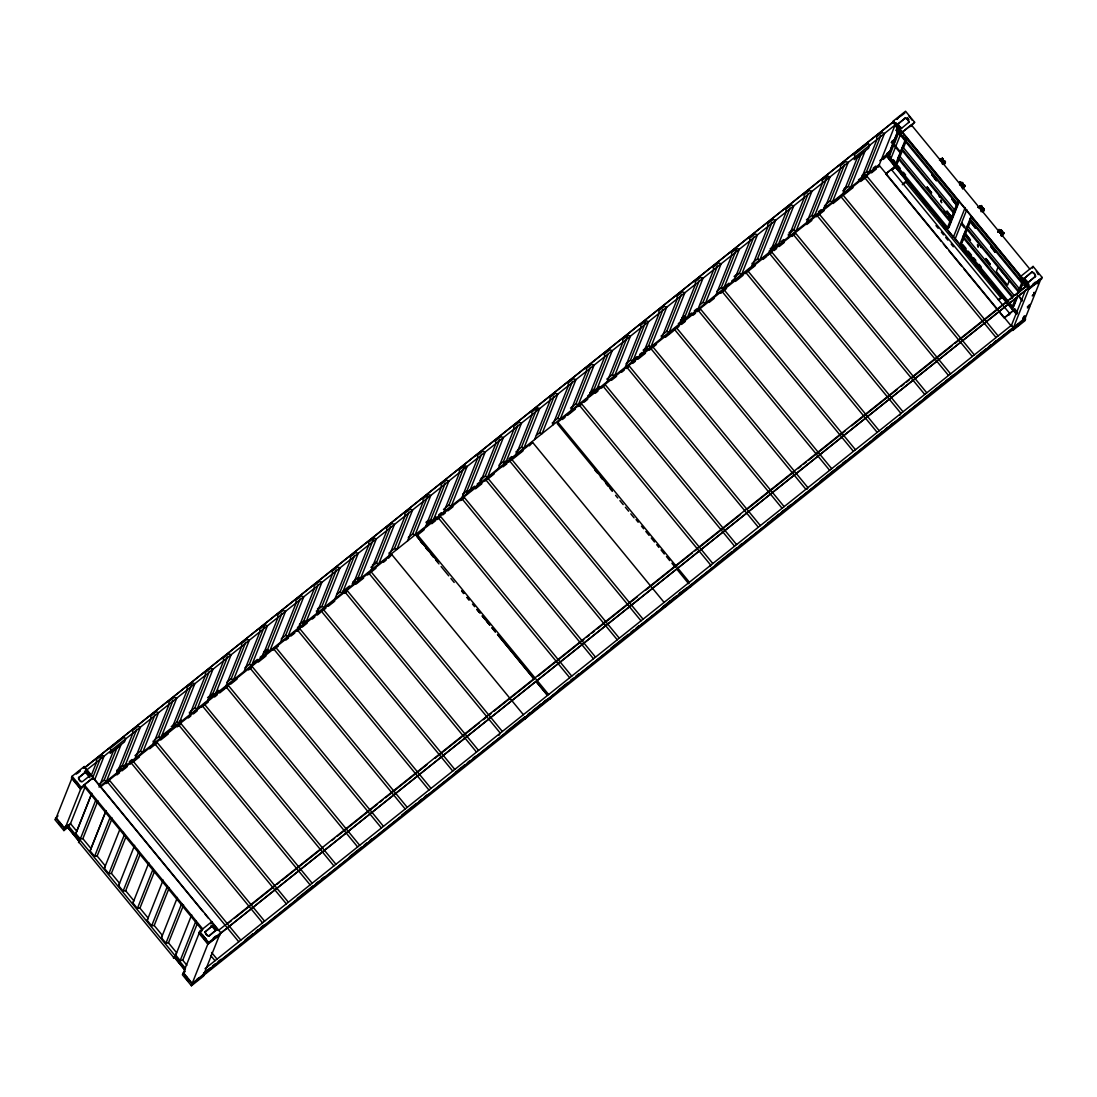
<?xml version="1.0" encoding="UTF-8"?>
<svg xmlns="http://www.w3.org/2000/svg" width="1097" height="1097" viewBox="0 0 1097 1097"><rect width="100%" height="100%" fill="white"/><g stroke="black" fill="none" stroke-linecap="round" stroke-linejoin="round"><path stroke-width="1.5" d="M888.049 153.991L887.967 154.759A3.072 3.03 21.7 0 0 888.008 155.527M943.393 161.931L943.831 160.477L942.597 159.956C937.469 154.142 949.22 168.952 943.516 160.779L941.966 162.315M963.262 186.12L961.808 184.351M1024.433 318.349L1024.296 317.486M1030.083 304.363L1029.274 306.42L1027.409 306.502M1034.882 292.268L1033.566 294.558M962.755 183.268L962.22 184.022L961.191 183.158C962.22 180.566 964.208 184.639 961.178 185.023L963.824 187.477L961.904 186.353L963.701 184.666L960.136 181.937L964.277 187.189L965.099 185.777L964.4 184.927L962.014 186.929M997.941 232.207C999.34 227.888 1004.112 230.123 1000.094 232.372L1002.699 234.923M186.888 965.25L182.746 960.218L180.196 960.547L175.726 955.103L176.59 952.717L168.485 942.844L165.935 943.187L161.451 937.743L162.329 935.357L154.211 925.484L151.66 925.827L147.19 920.369L148.054 917.983L139.936 908.124L137.399 908.453L132.915 903.009L133.779 900.623L125.675 890.75L123.125 891.093L118.641 885.649L119.518 883.263L111.4 873.39L108.85 873.733L104.38 868.276L105.243 865.89L97.139 856.017L94.589 856.359L90.105 850.915L90.982 848.529L82.865 838.657L80.314 838.999L75.844 833.555L91.791 793.268M57.99 815.839L54.85 819.555L63.914 830.594L68.782 826.713M92.614 779.336L93.314 777.567L84.25 766.529L72.087 776.237L71.387 778.006L80.451 789.045L84.73 785.63M74.994 780.899L78.408 785.575L75.131 780.968M80.287 770.533L76.804 773.303L78.381 772.302M81.151 781.791A4.909 4.827 21.7 0 1 78.518 777.842L85.785 771.767A4.909 4.827 21.7 0 1 89.337 776.1L89.172 776.498A4.909 4.827 21.7 0 0 85.621 772.178L85.785 771.767M83.55 768.298L84.25 766.529M893.507 121.712L84.003 768.202L893.507 121.712L1029.534 287.236L220.031 933.739L1029.534 287.236M63.914 830.594L64.627 828.825L70.208 824.368L84.798 787.701M80.451 789.045L81.151 787.276L93.314 777.567M67.671 826.644L66.835 828.166L67.575 827.33L78.765 840.96L78.586 842.469L79.423 840.96L67.671 826.644L68.11 825.52L70.51 823.614L76.708 831.169M84.304 784.849L83.825 786.042L202.273 930.187L202.753 928.994L84.304 784.849L93.272 777.691L211.721 921.837M90.941 776.319L96.591 762.1L96.221 759.59L101.678 755.23L104.105 756.107L94.685 779.789M92.888 777.32L101.047 756.807M75.844 833.555L91.545 794.063M78.586 842.469L79.423 840.96M80.314 838.999L96.029 799.521M99.758 783.697L104.119 780.214L117.722 746.042M82.865 838.657L97.948 800.755M105.943 783.628L109.357 780.899M106.628 783.08L107.191 781.654L238.735 941.747M108.672 781.448L109.247 780.022L240.792 940.102M117.9 769.216L122.274 765.733L136.727 729.423M90.982 848.529L106.052 810.628M90.105 850.915L105.819 811.437M130.406 764.115L130.968 762.689L262.512 922.769M94.589 856.359L110.303 816.881M132.449 762.484L133.011 761.057L264.569 921.137M135.329 758.137L151.029 718.672L150.659 716.149L156.131 711.788L158.544 712.666L142.843 752.131L140.416 751.253L134.958 755.614M97.139 856.017L112.209 818.115M140.416 751.253L154.869 714.942M104.38 868.276L120.094 828.797M154.197 740.256L158.571 736.773L173.024 700.462M156.227 743.505L156.789 742.079L288.346 902.173M156.844 743.108L149.645 748.812M108.85 873.733L124.564 834.255L122.782 832.074M111.4 873.39L125.853 837.066M171.626 729.176L187.326 689.711L186.956 687.188L192.428 682.828L194.841 683.705L179.14 723.184L176.713 722.292L171.255 726.653M176.713 722.292L191.797 684.405M177.947 726.173L178.523 724.747L310.067 884.84M180.004 724.541L180.566 723.115L312.11 883.195M118.641 885.649L134.602 845.362M190.494 711.295L194.868 707.812L209.321 671.501M123.125 891.093L138.839 851.615L137.043 849.435M125.675 890.75L140.128 854.426M201.725 707.208L202.287 705.782L333.845 865.862M207.923 700.215L223.623 660.751L223.253 658.227L228.725 653.867L231.138 654.744L215.437 694.223L213.01 693.331L207.552 697.692M213.01 693.331L227.463 657.021M132.915 903.009L148.863 862.722M137.399 908.453L153.1 868.975L151.317 866.795M226.064 685.735L241.779 646.27L241.409 643.747L246.866 639.386L249.293 640.264L233.592 679.742L231.165 678.851L226.791 682.348M225.502 688.23L226.064 686.818L357.608 846.898M227.545 686.599L228.121 685.172L359.665 845.266M139.936 908.124L154.389 871.8M228.231 686.05L225.9 688.025M231.165 678.851L245.605 642.54M244.22 671.254L259.92 631.79L259.55 629.267L265.021 624.906L267.435 625.784L251.734 665.262L249.307 664.371L244.933 667.867M147.19 920.369L163.138 880.082M249.307 664.371L264.391 626.483M249.28 669.266L249.842 667.84L381.386 827.933M151.66 925.827L167.375 886.349M154.211 925.484L169.295 887.583M262.361 656.774L278.076 617.309L277.692 614.786L283.163 610.426L285.59 611.317L269.876 650.782L267.462 649.89L263.088 653.387M267.462 649.89L281.902 613.58M273.043 650.302L273.619 648.875L405.163 808.955M161.451 937.743L177.399 897.456M280.517 642.293L296.217 602.829L295.847 600.306L301.318 595.945L303.732 596.837L288.031 636.301L285.604 635.41L281.23 638.907M285.604 635.41L300.057 599.099M165.935 943.187L181.649 903.709M168.485 942.844L183.569 904.943M296.821 631.323L297.383 629.911L428.941 789.991M298.658 627.813L314.373 588.349L313.989 585.825L319.46 581.465L321.887 582.356L306.173 621.821L303.759 620.929L299.385 624.426M298.878 629.692L299.44 628.266L430.984 788.359M303.759 620.929L318.199 584.619M184.447 969.556L174.272 957.174L173.518 958.01L174.354 956.488L185.05 969.487M173.518 958.01L174.354 956.488M175.726 955.103L191.673 914.816M180.196 960.547L195.91 921.069M317.527 609.946L321.901 606.449L336.354 570.138M182.746 960.218L197.199 923.893M185.311 971.174L182.363 974.739L191.44 985.764L203.603 976.069L204.303 974.301L203.466 973.272L210.158 967.938M198.9 933.19L199.599 931.422L211.762 921.713L220.84 932.752L220.127 934.521L207.964 944.215L198.9 933.19L201.862 930.818M334.955 598.852L350.67 559.388L350.286 556.865L355.757 552.504L358.184 553.395L342.47 592.86L340.056 591.969L336.765 594.588M340.056 591.969L354.496 555.658M205.139 931.929L212.407 925.854A4.909 4.827 21.7 0 1 215.958 930.187L208.691 936.262A4.909 4.827 21.7 0 1 205.139 931.929L212.407 925.854M211.063 923.482L211.762 921.713M344.376 593.395L344.938 591.969L476.482 752.048M208.691 936.262L215.958 930.187M346.419 591.763L346.995 590.337L478.539 750.417M347.05 591.365L344.773 593.175M202.177 936.481L199.243 932.916L183.418 972.696L192.208 983.392L208.032 943.612L220.127 934.521M191.44 985.764L192.14 983.995L204.303 974.301M207.964 944.215L208.677 942.446L220.84 932.752M353.824 580.985L358.198 577.488L373.282 539.601M204.015 973.958L219.853 934.178M367.468 574.965L369.675 573.306M368.153 574.417L368.715 573.004L500.259 733.084M371.252 569.892L386.967 530.427L386.583 527.904L392.054 523.543L394.481 524.435L378.767 563.899L376.353 563.008L370.882 567.368M370.196 572.785L370.759 571.359L502.316 731.452M376.353 563.008L390.793 526.697M523.351 714.654L391.807 554.575L388.667 558.099M390.121 552.024L394.495 548.527L408.948 512.217M407.549 540.931L423.264 501.466L422.88 498.943L428.351 494.582L430.778 495.474L415.064 534.938L412.65 534.047L408.276 537.544M412.65 534.047L427.72 496.159M664.083 602.376L532.539 442.283L417.079 534.404L416.49 535.912L437.703 561.719M417.052 536.584L433.315 556.508M425.705 526.45L441.405 486.986L441.035 484.463L446.493 480.102L448.92 480.993L433.219 520.458L430.792 519.58L426.418 523.063M430.792 519.58L445.245 483.27M437.552 519.046L438.128 517.619L569.672 677.699M440.226 517.016L439.609 517.414L440.171 515.988L571.715 676.067M443.846 511.97L459.561 472.505L459.177 469.982L464.648 465.622L467.075 466.513L451.361 505.978L448.934 505.1L443.476 509.461M448.934 505.1L464.017 467.199M460.644 500.616L464.031 497.969M462.002 497.49L477.702 458.025L477.332 455.502L482.79 451.141L485.217 452.033L469.516 491.497L467.089 490.62L462.715 494.103M461.33 500.067L461.892 498.655L593.45 658.735M467.089 490.62L481.542 454.309M480.143 483.009L495.858 443.545L495.474 441.021L500.945 436.661L503.372 437.552L487.658 477.017L485.231 476.139L479.773 480.5M485.231 476.139L499.683 439.828M485.107 481.103L485.669 479.677L617.227 639.77M498.299 468.529L513.999 429.064L513.629 426.541L519.087 422.18L521.514 423.072L505.813 462.536L503.386 461.659L499.012 465.142M503.386 461.659L517.839 425.348M508.885 462.139L509.447 460.713L640.991 620.792M510.928 460.507L511.504 459.081L643.048 619.161M521.528 447.178L537.242 407.7L539.669 408.591L523.955 448.056L521.528 447.178L517.167 450.661M532.539 442.283L529.398 445.821M534.596 439.582L550.296 400.103L549.926 397.58L555.384 393.22L557.811 394.111L542.11 433.576L539.683 432.698L536.406 435.317M539.683 432.698L554.136 396.387M553.45 421.701L557.825 418.218L572.277 381.907M878.793 167.046L879.383 165.551L557.811 422.126L557.221 423.62L612.126 490.428M570.893 410.621L586.593 371.143L586.223 368.633L591.681 364.273L594.108 365.15L578.407 404.615L575.98 403.737L570.509 408.098M575.98 403.737L590.433 367.426M578.64 406.48L579.202 405.054L710.746 565.147L710.184 566.573M580.683 404.848L581.245 403.422L712.803 563.515M589.034 396.14L604.735 356.662L604.365 354.153L609.836 349.792L612.249 350.67L596.549 390.134L594.121 389.257L589.747 392.74M594.121 389.257L607.944 354.523M604.461 385.883L605.023 384.457L736.567 544.537M607.19 381.66L622.89 342.182L622.52 339.672L627.978 335.312L630.405 336.189L614.704 375.654L612.277 374.776L606.806 379.137M612.277 374.776L627.347 336.889M625.331 367.18L641.032 327.715L640.662 325.192L646.133 320.831L648.546 321.709L632.846 361.174L630.418 360.296L626.044 363.779M626.181 368.551L626.744 367.125L758.301 527.204M630.418 360.296L645.502 322.408M628.238 366.905L628.8 365.479L760.344 525.573M628.855 366.508L626.606 368.249M643.486 352.699L659.187 313.235L658.817 310.712L664.275 306.351L666.702 307.229L651.001 346.707L648.574 345.816L643.103 350.176M648.574 345.816L663.027 309.505M649.273 350.121L652.66 347.475M649.959 349.573L650.521 348.147L782.065 508.24M498.957 735.209L499.697 734.51M662.341 334.818L666.715 331.335L681.168 295.024M672.982 331.308L665.385 337.314M673.736 330.608L674.298 329.182L805.842 489.262M675.779 328.977L676.342 327.55L807.899 487.63L807.323 489.056M676.465 328.428L678.974 326.467M679.77 323.738L695.484 284.274L695.114 281.751L700.572 277.39L702.999 278.268L687.284 317.746L684.871 316.855L680.497 320.338M684.871 316.855L699.31 280.544M525.34 718.617L526.56 716.725M697.925 309.258L713.626 269.793L713.256 267.27L718.727 262.91L721.14 263.787L705.44 303.266L703.012 302.374L699.735 304.993M697.5 311.644L698.076 310.218L829.62 470.298M700.174 309.601L699.557 309.998L700.119 308.572L831.677 468.666M703.012 302.374L717.465 266.064M549.926 698.995L550.379 697.87M716.067 294.778L731.781 255.313L731.397 252.79L736.869 248.429L739.296 249.307L723.581 288.785L721.168 287.894L716.794 291.391M721.168 287.894L736.238 250.006M720.592 293.214L726.529 288.538M721.278 292.666L721.853 291.24L853.397 451.333M734.222 280.297L749.923 240.833L749.553 238.31L755.024 233.949L757.437 234.827L741.737 274.305L739.309 273.414L734.935 276.91M739.309 273.414L753.762 237.103M745.055 273.702L745.617 272.275L877.175 432.355M753.091 262.43L757.465 258.933L771.904 222.622M770.519 251.336L786.22 211.872L785.85 209.349L791.307 204.988L793.734 205.879L778.034 245.344L775.606 244.453L770.149 248.813M771.506 252.694L770.876 253.092L771.452 251.666L902.996 411.759M775.606 244.453L790.059 208.142M789.387 233.469L793.762 229.972L808.201 193.662M792.61 235.759L793.172 234.333L924.716 394.426M806.816 222.376L822.517 182.911L822.147 180.388L827.604 176.027L830.031 176.919L814.331 216.383L811.903 215.492L806.432 219.853M811.903 215.492L826.987 177.604M816.374 216.795L816.95 215.369L948.494 375.448M665.618 604.79L665.728 606.6L666.757 604.941M666.071 606.326L667.291 604.433M825.684 204.508L830.059 201.012L844.498 164.701M839.466 198.365L833.076 203.521M840.151 197.83L840.727 196.404L972.271 356.484M843.113 193.415L857.319 157.694L864.834 151.701L850.628 187.422L848.2 186.531L842.729 190.892M842.208 196.185L842.77 194.759L974.314 354.852M688.765 583.7L689.369 582.205L557.811 422.126M848.2 186.531L861.803 152.373M690.671 586.703L691.11 585.579M861.255 178.934L876.969 139.47L876.585 136.947L882.057 132.586L884.484 133.477L868.769 172.942L866.356 172.051L861.981 175.547M866.356 172.051L880.795 135.74M863.929 178.852L864.491 177.426L996.049 337.519M866.603 176.823L865.972 177.22L866.548 175.794L998.092 335.888M910.743 126.58L914.637 122.261L905.56 111.236L893.397 120.931L892.985 123.042M893.15 122.603L895.111 124.989L879.108 165.208L1011.215 325.974L1025.188 290.883M900.747 127.855A4.909 4.827 21.7 0 1 898.128 123.906L905.382 117.832A4.909 4.827 21.7 0 1 908.947 122.151L908.782 122.562A4.909 4.827 21.7 0 0 905.231 118.229L905.382 117.832M1016.521 314.359L1001.451 296.574L1000.958 297.822L906.012 182.28L906.506 181.046L887.514 157.365L887.98 156.213L886.582 154.499L889.914 151.029M887.062 153.306L888.46 155.006L892.793 144.118L891.395 142.418L894.713 138.949L897.812 131.174M891.861 141.225L893.26 142.925L897.593 132.038L896.194 130.337L896.674 129.131L898.073 130.831M890.531 149.48L892.382 144.818M895.769 164.043L895.125 164.55L888.652 156.912L889.077 155.87A3.072 3.03 21.7 0 1 888.392 153.703L888.858 151.921L890.407 152.099M900.87 151.221L899.938 152.469L893.465 144.831L893.877 143.789A3.072 3.03 21.7 0 1 893.191 141.623L893.657 139.84L894.754 139.676M898.278 132.751L898.69 131.695A3.072 3.03 21.7 0 1 898.004 129.528L898.086 128.774L897.593 130.584A3.072 3.03 21.7 0 0 898.278 132.751L904.737 140.389L905.669 139.141M1005.976 301.085L888.57 158.215L898.978 132.051M907.562 180.648L890.435 159.805L900.664 134.095M941.212 241.34L885.786 173.888L894.905 166.36M914.637 122.261L902.474 131.969L901.761 133.738L894.933 125.428M895.125 164.55L889.077 155.87M959.272 201.491L948.891 227.6L946.834 229.232L894.878 166.004L906.479 136.837M892.094 169.706L894.754 166.73M902.721 148.616L901.405 149.59L953.362 212.832L954.692 211.858L951.689 219.4L950.263 220.648L898.292 157.406L902.118 150.124M906.204 139.868L904.888 140.855L956.845 204.083L958.161 203.11L955.158 210.651L953.732 211.899L901.775 148.657L905.601 141.376M898.758 159.764L896.921 164.372L894.878 166.004M899.979 156.693L902.42 150.55M903.64 147.478L905.478 142.871M906.081 181.677L906.547 180.498L902.324 184.666L906.012 182.28M906.355 182.02L906.849 180.772M943.461 161.259L940.609 158.969L942.378 160.505L942.68 159.751L941.185 161.149L940.321 158.859L943.214 159.737L942.46 160.299L943.297 161.328L943.749 160.697L941.939 160.162M942.378 158.325L943.077 159.175L942.378 158.325L939.457 160.327L942.433 158.187M942.446 159.586L943.132 159.038M943.941 161.067L944.531 162.397L943.077 163.563L942.186 162.603L944.531 160.738L945.532 161.972L944.27 160.793L944.394 162.713L943.79 161.424M943.214 161.52L943.516 160.779M943.955 164.248L944.558 163.768L942.035 162.164L943.434 160.985M939.567 195.252C937.77 197.076 941.857 198.365 940.074 195.773M961.068 185.324L960.136 181.937M962.549 183.939L964.277 187.189L963.276 185.256M961.85 186.504L963.385 184.954M963.66 185.612L963.715 185.475A1.769 1.741 21.7 0 0 961.685 184.063M946.834 229.232L958.449 200.065M964.4 184.927L965.045 185.914M947.753 227.326L947.397 228.231L946.766 227.696M977.756 266.064L955.268 238.707A7.665 4.841 -31 0 0 953.416 237.117L965.168 207.566M955.268 238.707L966.841 209.609M1013.546 310.616L959.71 244.905L971.325 215.739M963.481 237.775L961.082 243.822L1013.038 307.05L1016.041 299.508L1014.725 300.482M1012.929 296.917L963.139 236.308L966.964 229.026M969.721 219.757L1021.691 282.985L1023.007 282.011L1020.004 289.567L1018.578 290.801L966.608 227.559L970.447 220.291M963.591 238.666L961.767 243.273L959.71 244.905M964.812 235.594L967.266 229.451M968.486 226.38L970.324 221.772M982.336 208.32L982.117 207.072L981.458 207.402C976.399 201.354 988.109 216.342 982.418 208.115L981.061 209.212L979.717 205.825M981.28 205.674L981.98 206.524L981.28 205.674L977.838 207.36M981.349 206.935L982.034 206.387M981.28 207.854L981.582 207.1L980.211 208.183M979.676 205.921L982.117 207.072L981.404 207.552A1.769 1.741 21.7 0 1 982.651 208.91C983.214 206.579 985.449 211.57 983.186 208.128M980.759 209.966L982.83 211.68L980.883 209.664M999.97 232.674L998.558 229.671L1000.094 232.372M997.817 231.892L999.093 231.522L1002.096 235.704M999.01 229.355L1001.451 231.289L1003.179 234.539L1001.89 235.581M1001.122 231.371L1000.217 230.151L998.75 231.316L999.573 232.427L998.75 231.316M1001.15 232.029L1001.451 231.289M1001.232 231.824L1002 231.261L1001.328 231.577L1002.288 232.303C1002.055 235.841 1005.126 233.688 1003.302 232.276L1002.562 232.948A1.769 1.741 21.7 0 0 1000.587 231.412M1001.41 236.253L1000.971 234.141L1002.014 235.279L1004.002 233.126M1003.302 232.276L1003.947 233.263M1009.021 314.51L1013.244 310.341M1016.96 294.86L1022.061 282.052L1023.487 280.818M1009.295 314.853L1009.788 313.605L891.34 169.459L885.786 173.888M1024.913 278.967A4.909 4.827 21.7 0 1 1024.749 277.994L1032.003 271.919A4.909 4.827 21.7 0 1 1035.568 276.252L1028.3 282.313A4.909 4.827 21.7 0 1 1025.284 279.872M1018.002 295.751L1013.724 306.502L1011.681 308.147L1015.095 299.55L1016.521 298.302M1019.223 292.68L1024.118 280.407M1023.871 285.357L1024.159 284.617L1026.202 286.948M1032.373 268.175L1033.086 266.406L1042.15 277.445L1041.451 279.214L1029.288 288.922L1020.224 277.884L1020.923 276.115L1029.987 287.153L1029.288 288.922M1024.749 277.994L1032.003 271.919M1028.3 282.313L1035.568 276.252M1027.053 286.194L1027.574 284.863L218.426 930.462L211.598 922.152M1012.517 330.005L1012.613 327.674L1013.45 328.702L1012.75 330.471L1024.913 320.763L1025.613 318.994L1013.45 328.702M1013.175 328.36L1029 288.58L1040.82 279.145L1037.515 282.587L1037.035 283.78L1039.887 281.504L1035.554 292.392L1032.222 295.875L1035.074 293.598L1030.741 304.486L1027.889 306.762L1027.423 307.955L1030.261 305.679L1025.928 316.567L1022.61 320.036L1025.462 317.773L1024.063 316.059M1025.462 317.773L192.208 983.392M978.359 207.676L981.335 205.537M965.099 185.777L962.206 188.012L962.892 187.464C959.998 186.613 959.107 181.416 962.412 183.542M960.108 182.006L963.084 183.912L962.33 184.488L963.303 185.16M982.651 208.032L982.199 208.663L982.034 207.292L981.362 207.648M1039.586 280.297L1038.448 280.791M524.997 716.931L524.997 718.892L526.025 717.219M963.207 185.407L962.371 184.392M1002.11 232.756L1001.904 231.467L1000.725 231.686M1002.219 232.509L1003.179 234.539M899.581 116.968L900.061 116.159L896.564 119.367M215.725 936.098L213.284 938.141M1035.321 282.162L1032.894 284.192M198.584 978.058L196.843 979.456M1017.303 324.877L1018.194 324.122M76.255 774.125L79.903 771.218M901.213 115.912L904.86 113.005M537.242 407.7L531.771 412.061L532.155 414.584L516.44 454.062L516.07 451.539M85.964 770.588L895.111 124.989M78.518 777.842L85.621 772.178M898.128 123.906L905.231 118.229M896.194 130.337L898.1 128.815M89.337 776.1L82.234 781.763A4.909 4.827 21.7 0 1 78.669 777.43M901.679 128.226L908.947 122.151M891.395 142.418L894.233 140.142M886.582 154.499L889.434 152.236M263.883 651.618L266.557 649.479M317.472 608.862L320.146 606.723M372.39 565.037L376.408 561.829M425.979 522.282L428.666 520.143M480.911 478.457L483.585 476.317M681.854 318.13L684.542 315.991M734.099 276.444L738.116 273.235M789.031 232.619L793.049 229.41M843.95 188.794L846.637 186.655M884.168 156.665L887.816 153.745M879.78 160.724L887.651 154.444M886.417 156.679L882.866 159.504L883.716 158.859M888.46 155.006L890.353 153.498M117.324 771.205L121.328 768.023M124.002 765.884L126.662 763.759M129.336 761.633L132.01 759.494M161.355 736.073L170.707 728.627M173.367 726.502L176.041 724.363M178.701 722.237L181.375 720.112M210.734 696.691L213.394 694.566M216.068 692.426L218.742 690.301M253.434 662.615L257.425 659.42M260.099 657.295L262.773 655.17M265.433 653.044L268.107 650.905M297.465 627.484L300.125 625.359M302.799 623.233L305.473 621.108M342.826 591.297L349.504 585.963M352.164 583.837L354.838 581.712M357.499 579.586L360.173 577.447M428.077 523.269L430.737 521.157M433.384 519.032L436.044 516.92M438.69 514.808L441.351 512.683M466.568 492.567L474.521 486.218M477.181 484.092L479.828 481.981M503.715 462.92L506.375 460.809M509.035 458.683L511.682 456.571M587.567 396.031L599.579 386.446M632.928 359.83L636.932 356.635M639.606 354.509L642.266 352.37M644.94 350.245L647.614 348.119M678.303 323.629L686.311 317.239M688.971 315.113L691.645 312.988M694.305 310.849L696.979 308.723M722.333 288.497L728.998 283.177M731.672 281.051L734.346 278.912M769.038 251.24L778.376 243.781M781.037 241.655L783.711 239.53M813.069 216.109L815.729 213.97M818.403 211.844L821.077 209.719M823.737 207.594L826.411 205.454M858.43 179.908L865.108 174.588M867.768 172.462L870.442 170.323M873.116 168.198L875.776 166.072M879.41 164.454L99.032 787.098L113.252 751.376L119.888 745.823L120.766 745.37L106.546 781.091L104.119 780.214M100.801 786.755L391.807 554.575M116.968 774.88L119.504 772.85M122.055 770.821L127.142 766.762M133.107 762.004L139.47 756.93M160.697 739.995L168.335 733.907M177.207 726.872L180.69 723.993M188.286 717.973L190.837 715.943M193.374 713.914L197.199 710.87M208.252 702.053L203.768 705.577L204.344 704.151L335.888 864.23M214.601 696.979L217.151 694.95M219.702 692.92L224.789 688.861M230.754 684.103L237.103 679.029M248.525 669.965L250.843 668.073M252.008 667.086L251.323 667.634L251.885 666.208L383.443 826.288M258.344 662.081L265.968 655.992M278.295 646.16L275.1 648.67L275.662 647.244L407.206 807.323M285.933 640.072L288.47 638.043M291.02 636.013L294.832 632.969M297.218 631.118L299.495 629.294M302.073 627.196L307.16 623.137M312.247 619.078L314.798 617.035M317.335 615.006L320.598 612.359M325.85 608.232L322.641 610.727L323.217 609.301L454.761 769.381M328.387 606.188L334.75 601.115M355.977 584.18L363.614 578.092M372.116 571.304L375.942 568.26M383.58 562.171L386.117 560.128M417.765 534.897L424.114 529.81M431.752 523.722L435.578 520.677M436.839 519.663L439.115 517.839M442.804 514.904L445.355 512.875M447.891 510.845L452.979 506.787M475.481 488.837L481.844 483.75M494.171 473.918L487.15 479.471L487.726 478.045L619.27 638.125M503.084 466.815L506.896 463.77M512.861 459.012L523.036 450.894M562.391 419.493L564.982 417.422M567.574 415.365L575.335 409.167M579.024 406.274L581.341 404.382M583.878 402.352L587.704 399.294M595.328 393.206L597.879 391.176M601.718 388.064L602.98 386.089L734.524 546.169M611.468 380.33L616.569 376.271M621.656 372.212L624.193 370.183M632.708 363.395L635.245 361.366M637.796 359.336L645.434 353.248M653.935 346.46L656.472 344.431M681.525 324.438L685.337 321.394M692.975 315.305L695.525 313.276M709.115 302.429L714.202 298.37M735.429 281.422L743.067 275.333M755.394 265.501L747.098 272.07L747.674 270.644L879.218 430.723M763.032 259.413L766.844 256.369M768.147 255.272L769.395 253.311L900.939 413.391L899.691 415.365M774.084 250.596L776.621 248.566M779.172 246.537L784.259 242.478M791.856 236.458L795.311 233.661M806.761 224.515L811.849 220.456M824.176 210.624L818.431 215.163L818.993 213.737L950.537 373.816M844.128 194.704L853.041 187.601M860.665 181.499L865.492 177.659M871.498 172.873L876.366 168.993M64.737 827.152L67.274 825.122M891.587 169.884L895.344 166.881L894.604 167.704M892.533 169.459L896.18 166.552M942.926 163.878L945.066 162.178M959.505 184.721L960.19 184.186L960.657 185.091L959.848 183.981M963.001 183.226L962.261 183.898L961.191 183.158M964.318 187.093L963.18 188.355L962.069 186.792L963.111 187.93M945.71 229.465L942.707 225.269L945.71 229.465L946.396 228.916M982.651 208.883L983.433 208.087M981.061 210.953L981.746 210.405L978.524 206.826M983.447 209.733L983.735 208.814M981.157 211.776L983.968 209.527M983.927 210.885L981.061 209.212M1001.904 230.562L1001.163 231.248L1000.094 230.493M1000.93 233.4L1002.288 232.303M1033.086 266.406L1020.868 276.238L902.42 132.093L911.388 124.935L1029.836 269.08M998.284 299.714L1002.041 296.725M999.079 299.892L1001.575 297.89M228.779 922.81L231.467 920.671M234.141 918.532L274.332 886.458M277.006 884.319L279.694 882.194M282.368 880.055L322.559 847.981M331.938 840.508L334.612 838.369M337.3 836.229L377.491 804.156M380.165 802.017L382.839 799.891M385.527 797.752L427.048 764.609M435.084 758.205L479.293 722.923M483.324 719.714L485.998 717.575M488.672 715.45L491.36 713.311M494.034 711.171L534.225 679.098M538.243 675.889L583.796 639.551M586.47 637.412L589.158 635.273M591.832 633.147L594.505 631.008M597.193 628.869L637.384 596.795M645.42 590.392L692.303 552.97M694.991 550.831L697.665 548.706M700.339 546.567L740.53 514.493M748.565 508.089L794.118 471.737M798.136 468.529L800.824 466.403M803.498 464.264L806.172 462.125M808.859 459.986L845.033 431.121M851.725 425.773L897.277 389.435M901.295 386.226L903.969 384.087M906.657 381.962L909.331 379.823M912.005 377.683L952.196 345.61M954.884 343.471L1001.767 306.063M1004.441 303.924L1007.128 301.785M1009.802 299.646L1012.49 297.52M1015.164 295.381L1027.217 285.755L1029.178 288.141M1029.987 287.153L1042.15 277.445M1004.386 317.664L1013.354 310.506M1005.346 317.156L1009.788 313.605M205.043 968.692L1011.516 325.219L1013.477 327.605L204.316 973.204M212.832 965.799L215.519 963.66M218.193 961.521L220.881 959.381M244.988 940.143L253.023 933.725M255.711 931.586L258.385 929.447M261.072 927.322L263.746 925.182M297.232 898.457L313.317 885.636M315.991 883.496L318.665 881.357M321.352 879.218L324.026 877.079M349.477 856.771L361.544 847.145M364.218 845.005L366.905 842.88M369.579 840.741L372.253 838.602M401.735 815.085L416.462 803.319M419.15 801.194L421.824 799.055M424.498 796.916L427.186 794.777M455.324 772.329L464.689 764.842M467.377 762.703L470.051 760.578M472.738 758.438L475.412 756.299M506.224 731.713L524.983 716.752M527.657 714.613L530.331 712.474M558.469 690.027L567.848 682.54M570.522 680.401L573.21 678.261M575.884 676.136L578.572 673.997M610.714 648.341L628.128 634.45M630.816 632.311L633.49 630.172M636.178 628.033L638.852 625.893M662.958 606.655L676.355 595.959M679.043 593.82L681.717 591.694M715.217 564.969L731.288 552.134M733.962 550.008L736.649 547.869M739.323 545.73L742.011 543.591M767.461 523.283L779.514 513.657M782.188 511.517L784.876 509.392M787.55 507.253L790.238 505.114M819.706 481.597L834.447 469.831M837.121 467.706L839.795 465.567M842.482 463.428L845.156 461.288M873.294 438.841L882.674 431.354M885.348 429.215L888.022 427.076M890.709 424.95L893.383 422.811M924.195 398.225L942.954 383.264M945.628 381.125L948.315 378.986M950.989 376.847L953.677 374.708M976.44 356.539L985.819 349.052M988.507 346.913L991.181 344.773M993.855 342.648L996.542 340.509M532.443 710.883L541.479 703.684M544.057 701.627L546.649 699.557M668.018 602.719L670.596 600.662M679.633 593.45L686.091 588.307M526.533 716.794L549.789 698.186M667.264 604.502L690.52 585.894M203.37 975.603L1012.572 329.854M549.762 698.254L550.721 697.596L550.269 698.72L549.707 698.035M897.14 118.997L897.99 118.366M967.568 227.518L966.238 228.505L1018.208 291.733L1019.524 290.76M964.085 236.266L962.755 237.24L1012.558 297.849M690.657 584.701L691.014 586.429L690.959 585.633M893.246 140.882L894.795 141.06M1033.977 293.516L1033.772 292.474M1024.461 318.514L1023.378 318.679M1001.108 235.348L1002.014 235.279M1038.215 281.367L1039.641 280.75L1039.435 279.433M1037.022 282.327L1038.886 282.258L1038.585 280.379M1028.602 305.542L1029.425 304.897M1023.007 317.54L1024.872 317.458L1025.037 315.922M1038.173 274.62L1036.295 271.096M189.219 979.84L187.642 978.483M895.179 162.836L894.22 160.505M830.059 201.012L832.472 201.903L848.187 162.438L845.76 161.547L840.288 165.908L840.672 168.431L824.958 207.895L824.587 205.372M793.762 229.972L796.175 230.864L811.89 191.399L809.463 190.508L803.991 194.868L804.375 197.391L788.661 236.856L788.29 234.333M757.465 258.933L759.878 259.824L775.593 220.36L773.166 219.469L767.694 223.829L768.078 226.352L752.364 265.817L751.994 263.294M666.715 331.335L669.143 332.226L684.843 292.748L682.43 291.871L676.959 296.231L677.329 298.754L661.628 338.219L661.258 335.696M557.825 418.218L560.252 419.095L575.966 379.631L573.539 378.753L568.068 383.114L568.438 385.623L552.737 425.101L552.367 422.578M394.495 548.527L396.922 549.419L412.623 509.954L410.196 509.063L404.738 513.423L405.108 515.947L389.408 555.411L389.024 552.888M358.198 577.488L360.625 578.38L376.326 538.915L373.899 538.024L368.441 542.384L368.811 544.907L353.111 584.372L352.74 581.849M321.901 606.449L324.328 607.34L340.029 567.876L337.615 566.984L332.144 571.345L332.514 573.868L316.814 613.333L316.443 610.81M194.868 707.812L197.295 708.703L212.996 669.225L210.569 668.347L205.112 672.708L205.482 675.231L189.781 714.696L189.397 712.172M158.571 736.773L160.998 737.664L176.699 698.186L174.272 697.308L168.815 701.669L169.185 704.192L153.484 743.656L153.1 741.133M122.274 765.733L124.701 766.611L140.402 727.146L137.975 726.269L132.518 730.629L132.888 733.139L117.187 772.617L116.803 770.094M888.57 158.215L889.269 158.558M943.077 163.563L939.745 160.011M940.609 158.969L942.501 160.203M942.186 162.603L942.515 164.385M1001.959 232.166L1001.396 231.769A1.769 1.741 21.7 0 1 1002.521 233.099M1024.145 316.649L1024.79 318.061L1022.925 318.583M205.715 938.799L202.643 935.055M944.531 163.933L940.321 158.859M961.315 182.801L962.316 183.775M1000.217 230.151L1001.218 231.11M959.724 184.323L960.615 185.228M909.029 116.351L910.345 117.79M981.267 245.893C978.839 244.329 982.117 250.089 981.541 246.249M78.381 784.094L76.598 781.928M61.747 825.205L59.855 822.695A7.076 1.124 51.4 0 1 59.745 822.27M187.093 978.113L185.516 976.755A7.076 1.124 51.4 0 0 185.462 977.605L187.93 980.608A7.076 1.124 51.4 0 0 188.245 979.799L186.476 976.783M1022.404 300.194L1019.346 296.711L1021.993 301.236M1017.605 312.275L1014.547 308.792L1017.18 313.331M961.85 182.623L962.7 183.638M1000.766 229.959L1001.602 230.987M896.112 122.823L899.211 126.608M1023.679 278.062L1028.945 284.48M893.397 120.931L902.474 131.969M1020.237 276.855L971.517 217.576L970.091 218.824L1022.061 282.052M898.69 131.695L905.039 139.648M903.201 147.423L955.158 210.651M968.034 226.325L1020.004 289.567M893.877 143.789L900.226 151.729M899.718 156.172L951.689 219.4M964.565 235.073L1014.355 295.669M943.626 211.378L945.792 214.011M947.959 216.644L950.125 219.29M898.004 165.688L900.171 168.321M903.421 172.27L905.587 174.903M962.851 244.59L966.087 248.539M968.253 251.172L971.503 255.121M973.67 257.768L975.836 260.4M979.086 264.35L981.253 266.982M889.681 156.103L891.381 158.174M909.701 183.254L912.91 187.162M915.049 189.767L917.188 192.373M920.41 196.281L953.416 237.117M979.895 268.669L983.104 272.577M986.313 276.485L988.452 279.091M990.591 281.696L1006.648 301.236M1008.787 303.842L1016.288 312.96M1009.199 305.007L1016.713 314.14M935.96 225.612L938.127 228.258M941.391 232.207L943.557 234.854M945.724 237.5L947.904 240.133M951.154 244.096L953.32 246.743M943.379 243.987L946.642 247.949M948.823 250.596L961.863 266.461M964.03 269.108L996.625 308.778M998.805 311.425L1004.235 318.034M795.215 232.701L926.773 392.795M723.897 289.608L855.441 449.701M652.578 346.515L784.122 506.608M636.041 519.539L638.18 522.254M641.471 526.149L643.651 528.795M645.818 531.442L649.081 535.405M651.248 538.051L654.511 542.014M656.692 544.661L658.831 547.389M661.038 549.954L664.261 553.999M666.469 556.563L669.705 560.608M671.899 563.186L675.135 567.231M677.343 569.796L688.176 583.097M594.903 470.16L597.083 472.807M600.347 476.784L602.527 479.43M605.791 483.407L607.957 486.053M610.138 488.7L612.318 491.346M615.582 495.323L617.762 497.969M619.928 500.63L623.192 504.593M625.372 507.239L628.636 511.216M630.816 513.862L634.08 517.839M463.949 497.01L595.493 657.103M417.079 534.404L548.623 694.497M463.784 593.463L461.604 590.817L463.757 593.532M467.048 597.426L469.214 600.073L467.007 597.508M472.478 604.049L474.658 606.696M480.088 613.305L476.825 609.329L478.964 612.057M482.255 615.952L489.865 625.208L486.574 621.313M492.046 627.854L495.309 631.817M533.348 678.111L497.476 634.464L533.32 678.193M536.611 682.087L547.472 695.306L536.57 682.156M482.227 616.02L484.408 618.667M492.018 627.923L495.268 631.899M420.439 541.397L422.606 544.043M425.869 548.02L428.049 550.667M431.313 554.643L433.493 557.29M435.674 559.936L438.937 563.913M441.104 566.559L448.728 575.829M450.908 578.476L454.172 582.452M321.16 610.933L452.718 771.026M154.746 743.725L286.29 903.805M84.359 767.31L92.175 776.813M93.149 778.006L202.904 911.566M205.07 914.212L208.334 918.175M86.005 771.273L88.075 773.796M212.53 925.251L216.767 930.407M84.524 771.232L89.789 777.65M210.981 925.128L215.204 930.256M72.087 776.237L81.151 787.276M199.599 931.422L208.677 942.446M204.083 937.167L206.154 939.69M75.912 782.819L72.004 778.075L56.18 817.855L64.97 828.55L80.794 788.77L77.86 785.205M205.098 940.047L208.032 943.612M211.584 952.457L217.014 959.08M210.624 955.418L214.971 960.711M68.11 825.52L185.475 968.349M67.328 826.919L79.08 841.221M174.012 956.762L184.707 969.762M78.929 842.194L173.861 957.736M55.549 817.786L64.627 828.825M183.076 972.97L192.14 983.995M908.892 119.71L907.438 117.598M978.716 206.935L979.69 208.252L979.045 207.127M939.814 159.586L940.787 160.902L940.143 159.778M911.004 118.641L911.977 120.108M981.047 210.089L981.829 211.227M889.489 158.407L890.435 159.805M943.393 161.081L944.997 163.618M943.845 161.286L944.531 162.397M902.749 135.37L904.12 137.564M893.136 159.531L894.508 161.739M959.656 182.321L961.178 185.023M982.843 208.403L983.269 209.184M963.207 186.805A1.769 1.741 21.7 0 1 962.576 188.423M889.749 154.279A1.645 1.618 21.7 0 1 889.736 153.854M888.652 156.912A3.072 3.03 21.7 0 1 888.241 156.268M893.465 144.831A3.072 3.03 21.7 0 1 892.821 143.433M894.549 142.199A1.645 1.618 21.7 0 1 894.535 141.774M962.713 188.053A1.769 1.741 21.7 0 1 962.618 188.945M1031.852 272.33A4.909 4.827 21.7 0 1 1035.403 276.65M1028.465 281.915A4.909 4.827 21.7 0 1 1024.9 277.582M901.83 127.828A4.909 4.827 21.7 0 1 898.278 123.495M208.855 935.851A4.909 4.827 21.7 0 1 205.29 931.531M212.242 926.266A4.909 4.827 21.7 0 1 215.794 930.585M941.72 160.107A1.769 1.741 21.7 0 1 943.749 161.561M941.816 159.874A1.769 1.741 21.7 0 1 943.749 162.246M1002.192 233.922A1.769 1.741 21.7 0 1 1002.11 234.827M1002.439 233.99A1.769 1.741 21.7 0 1 1001.904 234.717M963.207 187.477A1.769 1.741 21.7 0 1 962.672 188.204M961.589 184.282A1.769 1.741 21.7 0 1 963.619 185.75M963.084 187.148A1.769 1.741 21.7 0 1 962.261 187.518M981.623 207.319A1.769 1.741 21.7 0 1 982.747 208.691M111.318 750.348L110.125 753.351L124.482 741.901L125.675 738.898L124.276 737.198L109.919 748.648L111.318 750.348M201.615 934.987L205.029 939.676L201.629 934.987M197.117 980.416L200.6 977.633L197.117 980.416M213.558 939.101L217.041 936.317L213.558 939.101M855.399 156.679L854.206 159.668L868.55 148.232L869.743 145.229L868.344 143.529L854.001 154.979L855.399 156.679M899.238 157.365L896.235 164.907L948.206 228.149L951.209 220.607L949.879 221.58L897.922 158.338L899.238 157.365M927.184 187.025L931.545 192.77L927.184 187.025M931.997 174.93L936.344 180.676L931.997 174.93M922.673 200.888L926.197 205.372L922.673 200.888M940.842 200.271L941.583 202.602L940.842 200.271M947.054 211.2L951.414 216.945L947.054 211.2M951.867 199.119L956.227 204.865L951.867 199.119M961.808 222.897L961.342 224.103L964.524 227.97L965.003 226.777L961.808 222.897M966.087 234.36L970.447 240.106L966.087 234.36M970.9 222.28L975.26 228.025L970.9 222.28M961.575 248.224L965.099 252.721L961.575 248.224M977.468 244.823L978.195 247.168L977.564 244.85M985.956 258.549L990.317 264.295L985.956 258.549M990.769 246.455L995.13 252.214L990.769 246.455M981.609 272.618L985.147 277.116L981.609 272.618M998.133 266.996L996.35 271.494L1007.54 285.124L1009.336 280.626L998.133 266.996M1016.713 326.467L1020.196 323.697L1016.713 326.467M1033.155 285.151L1036.651 282.382L1033.155 285.151M906.684 138.675L905.258 139.909L957.215 203.151L958.641 201.917L906.684 138.675M59.156 822.709L58.881 822.668A7.076 1.124 51.4 0 0 58.717 823.093L61.309 826.521A7.076 1.124 51.4 0 0 61.747 826.137L59.156 822.709M981.746 210.405L981.102 209.952L981.746 210.405"/></g></svg>
